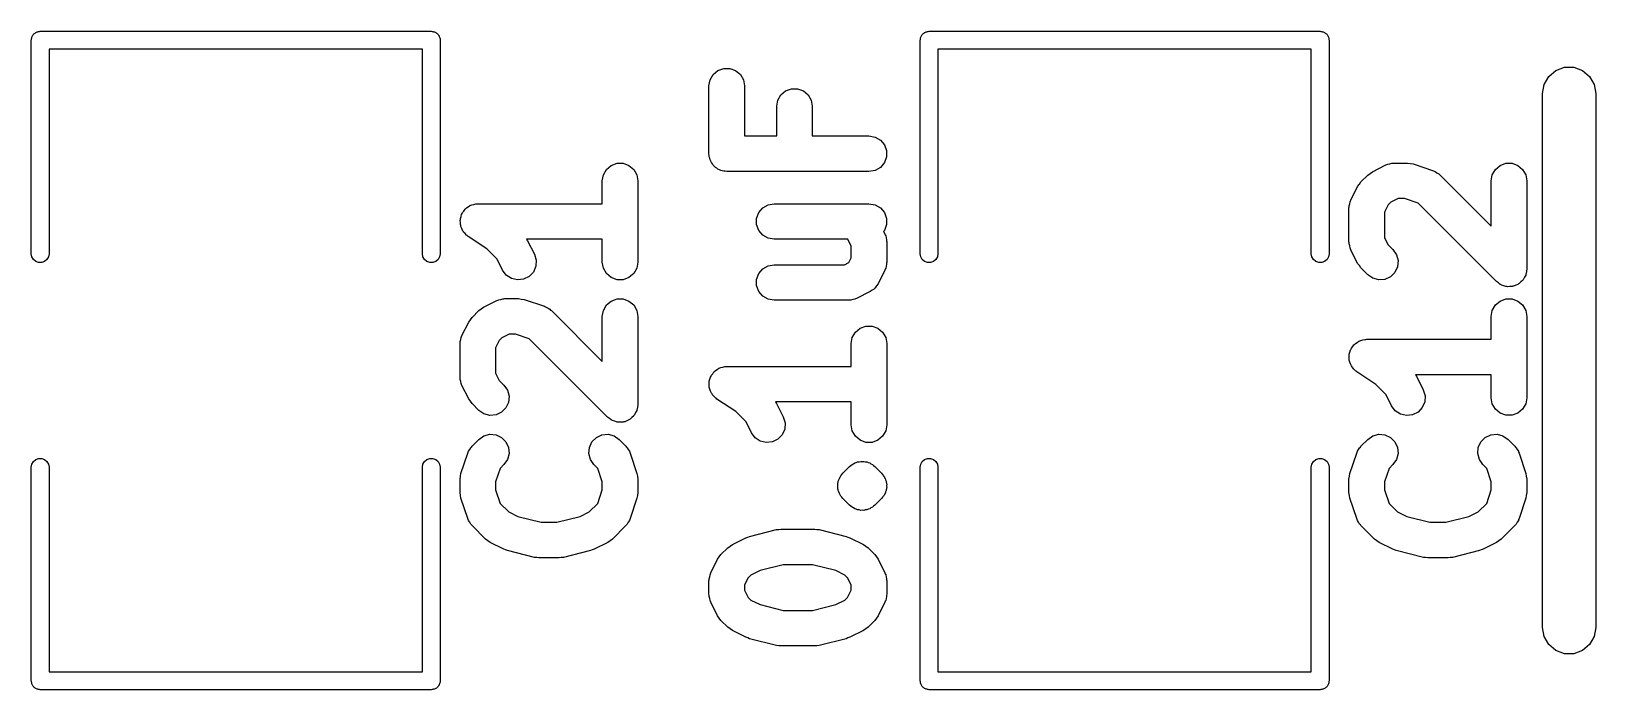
# Model space of a CAD drawing. Extents: x 51 to 137, y -158 to -25.
# Drawn here: x 88.96 to 100.14, y -100.53 to -95.83 of the extents above; entities that cross this region are included whole.
import ezdxf

# ---------------------------------------------------------------- set-up
doc = ezdxf.new("R2010")
doc.units = 0
doc.header["$MEASUREMENT"] = 0
doc.layers.add('BLACK', color=7, linetype='CONTINUOUS')

msp = doc.modelspace()

# ---------------------------------------------------------------- linework, layer by layer
at = {"layer": 'Black'}
for p, q in [((88.9645, -95.8842), (88.9664, -95.8789)), ((88.9645, -95.8897), (88.9645, -95.8842)), ((88.9664, -95.8789), (88.9673, -95.8735)), ((88.9673, -95.8735), (88.9701, -95.8687)), ((88.9701, -95.8687), (88.972, -95.8635)), ((88.972, -95.8635), (88.9756, -95.8592)), ((88.9756, -95.8592), (88.9784, -95.8544)), ((88.9784, -95.8544), (88.9826, -95.8508)), ((88.9826, -95.8508), (88.9862, -95.8466)), ((88.9862, -95.8466), (88.991, -95.8438)), ((88.991, -95.8438), (88.9952, -95.8402)), ((88.9952, -95.8402), (89.0005, -95.8383)), ((89.0005, -95.8383), (89.0053, -95.8355)), ((89.0053, -95.8355), (89.0108, -95.8346)), ((89.0108, -95.8346), (89.016, -95.8327)), ((89.016, -95.8327), (89.0215, -95.8327)), ((89.0215, -95.8327), (89.027, -95.8317)), ((89.027, -95.8317), (91.821, -95.8317)), ((91.821, -95.8317), (91.8265, -95.8327)), ((91.8265, -95.8327), (91.832, -95.8327)), ((91.832, -95.8327), (91.8372, -95.8346)), ((91.8372, -95.8346), (91.8427, -95.8355)), ((91.8427, -95.8355), (91.8475, -95.8383)), ((91.8475, -95.8383), (91.8528, -95.8402)), ((91.8528, -95.8402), (91.857, -95.8438)), ((91.857, -95.8438), (91.8618, -95.8466)), ((91.8618, -95.8466), (91.8654, -95.8508)), ((91.8654, -95.8508), (91.8696, -95.8544)), ((91.8696, -95.8544), (91.8724, -95.8592)), ((91.8724, -95.8592), (91.876, -95.8635)), ((91.876, -95.8635), (91.8779, -95.8687)), ((91.8779, -95.8687), (91.8807, -95.8735)), ((91.8807, -95.8735), (91.8816, -95.8789)), ((91.8816, -95.8789), (91.8835, -95.8842)), ((91.8835, -95.8842), (91.8835, -95.8897)), ((95.3145, -95.8842), (95.3164, -95.8789)), ((95.3145, -95.8897), (95.3145, -95.8842)), ((95.3164, -95.8789), (95.3173, -95.8735)), ((95.3173, -95.8735), (95.3201, -95.8687)), ((95.3201, -95.8687), (95.322, -95.8635)), ((95.322, -95.8635), (95.3256, -95.8592)), ((95.3256, -95.8592), (95.3284, -95.8544)), ((95.3284, -95.8544), (95.3326, -95.8508)), ((95.3326, -95.8508), (95.3362, -95.8466)), ((95.3362, -95.8466), (95.341, -95.8438)), ((95.341, -95.8438), (95.3452, -95.8402)), ((95.3452, -95.8402), (95.3505, -95.8383)), ((95.3505, -95.8383), (95.3553, -95.8355)), ((95.3553, -95.8355), (95.3607, -95.8346)), ((95.3607, -95.8346), (95.366, -95.8327)), ((95.366, -95.8327), (95.3715, -95.8327)), ((95.3715, -95.8327), (95.377, -95.8317)), ((95.377, -95.8317), (98.171, -95.8317)), ((98.171, -95.8317), (98.1765, -95.8327)), ((98.1765, -95.8327), (98.182, -95.8327)), ((98.182, -95.8327), (98.1872, -95.8346)), ((98.1872, -95.8346), (98.1927, -95.8355)), ((98.1927, -95.8355), (98.1975, -95.8383)), ((98.1975, -95.8383), (98.2027, -95.8402)), ((98.2027, -95.8402), (98.207, -95.8438)), ((98.207, -95.8438), (98.2118, -95.8466)), ((98.2118, -95.8466), (98.2154, -95.8508)), ((98.2154, -95.8508), (98.2196, -95.8544)), ((98.2196, -95.8544), (98.2224, -95.8592)), ((98.2224, -95.8592), (98.226, -95.8635)), ((98.226, -95.8635), (98.2279, -95.8687)), ((98.2279, -95.8687), (98.2307, -95.8735)), ((98.2307, -95.8735), (98.2316, -95.8789)), ((98.2316, -95.8789), (98.2335, -95.8842)), ((98.2335, -95.8842), (98.2335, -95.8897)), ((88.9635, -95.8952), (88.9645, -95.8897)), ((88.9635, -97.4192), (88.9635, -95.8952)), ((91.7575, -95.9587), (89.0905, -95.9587)), ((89.0905, -95.9587), (89.0905, -97.4192)), ((91.7575, -97.4192), (91.7575, -95.9587)), ((91.8835, -95.8897), (91.8845, -95.8952)), ((91.8845, -95.8952), (91.8845, -97.4192)), ((95.3135, -95.8952), (95.3145, -95.8897)), ((95.3135, -97.4192), (95.3135, -95.8952)), ((98.1075, -95.9587), (95.4405, -95.9587)), ((95.4405, -95.9587), (95.4405, -97.4192)), ((98.1075, -97.4192), (98.1075, -95.9587)), ((98.2335, -95.8897), (98.2345, -95.8952)), ((98.2345, -95.8952), (98.2345, -97.4192)), ((93.8681, -96.1118), (93.9096, -96.0967)), ((93.9096, -96.0967), (93.9537, -96.0967)), ((93.9537, -96.0967), (93.9951, -96.1118)), ((99.8537, -96.1112), (99.9159, -96.0886)), ((99.9159, -96.0886), (99.9821, -96.0886)), ((99.9821, -96.0886), (100.044, -96.1112)), ((93.8046, -96.2218), (93.8123, -96.1783)), ((93.8123, -96.1783), (93.8343, -96.1401)), ((93.8343, -96.1401), (93.8681, -96.1118)), ((93.9951, -96.1118), (94.0289, -96.1401)), ((94.0289, -96.1401), (94.051, -96.1783)), ((94.051, -96.1783), (94.0586, -96.2218)), ((99.7585, -96.2762), (99.77, -96.211)), ((99.77, -96.211), (99.8031, -96.1537)), ((99.8031, -96.1537), (99.8537, -96.1112)), ((100.044, -96.1112), (100.095, -96.1537)), ((100.095, -96.1537), (100.128, -96.211)), ((100.128, -96.211), (100.139, -96.2762)), ((93.8046, -96.7056), (93.8046, -96.2218)), ((94.0586, -96.2218), (94.0586, -96.5786)), ((94.2884, -96.3669), (94.2961, -96.3235)), ((94.2961, -96.3235), (94.3181, -96.2853)), ((94.3181, -96.2853), (94.3519, -96.2569)), ((94.3519, -96.2569), (94.3934, -96.2418)), ((94.3934, -96.2418), (94.4375, -96.2418)), ((94.4375, -96.2418), (94.4789, -96.2569)), ((94.4789, -96.2569), (94.5127, -96.2853)), ((94.5127, -96.2853), (94.5348, -96.3235)), ((94.5348, -96.3235), (94.5424, -96.3669)), ((99.7585, -100.086), (99.7585, -96.2762)), ((100.139, -96.2762), (100.139, -100.086)), ((94.2884, -96.5786), (94.2884, -96.3669)), ((94.5424, -96.3669), (94.5424, -96.5786)), ((94.0586, -96.5786), (94.2884, -96.5786)), ((94.5424, -96.5786), (94.9476, -96.5786)), ((94.9476, -96.5786), (94.9911, -96.5862)), ((94.9911, -96.5862), (95.0293, -96.6083)), ((95.0293, -96.6083), (95.0576, -96.6421)), ((95.0576, -96.6421), (95.0727, -96.6835)), ((93.1061, -96.7891), (93.1476, -96.774)), ((93.1476, -96.774), (93.1917, -96.774)), ((93.1917, -96.774), (93.2331, -96.7891)), ((93.8065, -96.7165), (93.8046, -96.7056)), ((93.8065, -96.7276), (93.8065, -96.7165)), ((93.8103, -96.7381), (93.8065, -96.7276)), ((93.8123, -96.749), (93.8103, -96.7381)), ((93.8178, -96.7586), (93.8123, -96.749)), ((93.8216, -96.7691), (93.8178, -96.7586)), ((93.8288, -96.7776), (93.8216, -96.7691)), ((93.8343, -96.7872), (93.8288, -96.7776)), ((95.0576, -96.7691), (95.0293, -96.8029)), ((95.0727, -96.7276), (95.0576, -96.7691)), ((95.0727, -96.6835), (95.0727, -96.7276)), ((98.6474, -96.7834), (98.6537, -96.7798)), ((98.6537, -96.7798), (98.6684, -96.7772)), ((98.6684, -96.7772), (98.6826, -96.7729)), ((98.6826, -96.7729), (98.6899, -96.7734)), ((98.6899, -96.7734), (98.6971, -96.7721)), ((98.6971, -96.7721), (98.7939, -96.7721)), ((98.7939, -96.7721), (98.8139, -96.7756)), ((98.8139, -96.7756), (98.8341, -96.7786)), ((98.8341, -96.7786), (98.9792, -96.827)), ((99.4561, -96.7891), (99.4976, -96.774)), ((99.4976, -96.774), (99.5417, -96.774)), ((99.5417, -96.774), (99.5831, -96.7891)), ((93.0426, -96.8991), (93.0503, -96.8557)), ((93.0503, -96.8557), (93.0723, -96.8175)), ((93.0723, -96.8175), (93.1061, -96.7891)), ((93.2331, -96.7891), (93.2669, -96.8175)), ((93.2669, -96.8175), (93.289, -96.8557)), ((93.289, -96.8557), (93.2966, -96.8991)), ((93.8428, -96.7944), (93.8343, -96.7872)), ((93.85, -96.8029), (93.8428, -96.7944)), ((93.8596, -96.8084), (93.85, -96.8029)), ((93.8681, -96.8156), (93.8596, -96.8084)), ((93.8786, -96.8194), (93.8681, -96.8156)), ((93.8882, -96.8249), (93.8786, -96.8194)), ((93.8991, -96.8268), (93.8882, -96.8249)), ((93.9096, -96.8307), (93.8991, -96.8268)), ((93.9207, -96.8307), (93.9096, -96.8307)), ((93.9316, -96.8326), (93.9207, -96.8307)), ((94.9476, -96.8326), (93.9316, -96.8326)), ((94.9911, -96.8249), (94.9476, -96.8326)), ((95.0293, -96.8029), (94.9911, -96.8249)), ((98.4622, -96.9061), (98.5106, -96.8577)), ((98.5106, -96.8577), (98.5273, -96.846)), ((98.5273, -96.846), (98.5436, -96.8339)), ((98.5436, -96.8339), (98.6403, -96.7855)), ((98.6403, -96.7855), (98.6474, -96.7834)), ((98.9792, -96.827), (98.9856, -96.8305)), ((98.9856, -96.8305), (98.9927, -96.8324)), ((98.9927, -96.8324), (99.0049, -96.8409)), ((99.0049, -96.8409), (99.018, -96.848)), ((99.018, -96.848), (99.0229, -96.8535)), ((99.0229, -96.8535), (99.0289, -96.8577)), ((99.0289, -96.8577), (99.3926, -97.2215)), ((99.3926, -96.8991), (99.4003, -96.8557)), ((99.4003, -96.8557), (99.4223, -96.8175)), ((99.4223, -96.8175), (99.4561, -96.7891)), ((99.5831, -96.7891), (99.6169, -96.8175)), ((99.6169, -96.8175), (99.639, -96.8557)), ((99.639, -96.8557), (99.6466, -96.8991)), ((93.0426, -97.0624), (93.0426, -96.8991)), ((93.2966, -96.8991), (93.2966, -97.4797)), ((98.39, -97.0358), (98.4384, -96.9391)), ((98.4384, -96.9391), (98.4505, -96.9227)), ((98.4505, -96.9227), (98.4622, -96.9061)), ((99.3926, -97.2215), (99.3926, -96.8991)), ((99.6466, -96.8991), (99.6466, -97.5281)), ((92.0436, -97.1259), (92.0534, -97.1143)), ((92.0534, -97.1143), (92.0618, -97.1017)), ((92.0618, -97.1017), (92.0675, -97.0975)), ((92.0675, -97.0975), (92.072, -97.0921)), ((92.072, -97.0921), (92.0851, -97.0845)), ((92.0851, -97.0845), (92.0973, -97.0755)), ((92.0973, -97.0755), (92.1041, -97.0736)), ((92.1041, -97.0736), (92.1102, -97.07)), ((92.1102, -97.07), (92.1251, -97.0674)), ((92.1251, -97.0674), (92.1397, -97.0632)), ((92.1397, -97.0632), (92.1467, -97.0636)), ((92.1467, -97.0636), (92.1536, -97.0624)), ((92.1536, -97.0624), (93.0426, -97.0624)), ((94.1603, -97.1259), (94.1887, -97.0921)), ((94.1887, -97.0921), (94.2268, -97.07)), ((94.2268, -97.07), (94.2703, -97.0624)), ((94.2703, -97.0624), (94.9476, -97.0624)), ((94.9476, -97.0624), (94.9911, -97.07)), ((94.9911, -97.07), (95.0293, -97.0921)), ((95.0293, -97.0921), (95.0576, -97.1259)), ((98.3766, -97.0926), (98.3779, -97.0854)), ((98.3766, -97.3345), (98.3766, -97.0926)), ((98.3775, -97.0781), (98.3817, -97.0638)), ((98.3779, -97.0854), (98.3775, -97.0781)), ((98.3817, -97.0638), (98.3843, -97.0492)), ((98.3843, -97.0492), (98.3879, -97.0428)), ((98.3879, -97.0428), (98.39, -97.0358)), ((98.6564, -97.0711), (98.6306, -97.1226)), ((98.6756, -97.0519), (98.6564, -97.0711)), ((98.7271, -97.0261), (98.6756, -97.0519)), ((98.7733, -97.0261), (98.7271, -97.0261)), ((98.8704, -97.0585), (98.7733, -97.0261)), ((99.4298, -97.6179), (98.8704, -97.0585)), ((92.0269, -97.1812), (92.0285, -97.1744)), ((92.0285, -97.1963), (92.0269, -97.1812)), ((92.0285, -97.1673), (92.0337, -97.1531)), ((92.0285, -97.1744), (92.0285, -97.1673)), ((92.0285, -97.2114), (92.0285, -97.1963)), ((92.031, -97.2181), (92.0285, -97.2114)), ((92.0317, -97.2251), (92.031, -97.2181)), ((92.0384, -97.2386), (92.0317, -97.2251)), ((92.0337, -97.1531), (92.0373, -97.1384)), ((92.0373, -97.1384), (92.0412, -97.1325)), ((92.0412, -97.1325), (92.0436, -97.1259)), ((94.1452, -97.1673), (94.1603, -97.1259)), ((94.1452, -97.2114), (94.1452, -97.1673)), ((94.1603, -97.2529), (94.1452, -97.2114)), ((95.0576, -97.1259), (95.0727, -97.1673)), ((95.0727, -97.2114), (95.0576, -97.2529)), ((95.0727, -97.1673), (95.0727, -97.2114)), ((98.6306, -97.1226), (98.6306, -97.3046)), ((92.0436, -97.2529), (92.0384, -97.2386)), ((92.0482, -97.2583), (92.0436, -97.2529)), ((92.0513, -97.2646), (92.0482, -97.2583)), ((92.0622, -97.2751), (92.0513, -97.2646)), ((92.072, -97.2867), (92.0622, -97.2751)), ((92.0781, -97.2902), (92.072, -97.2867)), ((92.0832, -97.2951), (92.0781, -97.2902)), ((92.2178, -97.3848), (92.0832, -97.2951)), ((93.0426, -97.3164), (92.5019, -97.3164)), ((92.5019, -97.3164), (92.5091, -97.3261)), ((92.5091, -97.3261), (92.5575, -97.4229)), ((93.0426, -97.4797), (93.0426, -97.3164)), ((94.1887, -97.2867), (94.1603, -97.2529)), ((94.2268, -97.3087), (94.1887, -97.2867)), ((94.2703, -97.3164), (94.2268, -97.3087)), ((94.7966, -97.3164), (94.2703, -97.3164)), ((94.8206, -97.3645), (94.7966, -97.3164)), ((95.0576, -97.2529), (95.0521, -97.2595)), ((95.0521, -97.2595), (95.0612, -97.2777)), ((95.0612, -97.2777), (95.0633, -97.2848)), ((95.0633, -97.2848), (95.067, -97.2911)), ((95.067, -97.2911), (95.0695, -97.3058)), ((95.0695, -97.3058), (95.0738, -97.32)), ((95.0738, -97.32), (95.0733, -97.3273)), ((95.0733, -97.3273), (95.0746, -97.3345)), ((95.0746, -97.3345), (95.0746, -97.4797)), ((98.3779, -97.3417), (98.3766, -97.3345)), ((98.6306, -97.3046), (98.6564, -97.3561)), ((88.9673, -97.4409), (88.9635, -97.4192)), ((88.9784, -97.46), (88.9673, -97.4409)), ((89.0867, -97.4409), (89.0756, -97.46)), ((89.0905, -97.4192), (89.0867, -97.4409)), ((91.7613, -97.4409), (91.7575, -97.4192)), ((91.7724, -97.46), (91.7613, -97.4409)), ((91.8807, -97.4409), (91.8696, -97.46)), ((91.8845, -97.4192), (91.8807, -97.4409)), ((92.2911, -97.4581), (92.2178, -97.3848)), ((92.5575, -97.4229), (92.5701, -97.4652)), ((94.8046, -97.4818), (94.8206, -97.4497)), ((94.8206, -97.4497), (94.8206, -97.3645)), ((95.3173, -97.4409), (95.3135, -97.4192)), ((95.3284, -97.46), (95.3173, -97.4409)), ((95.4367, -97.4409), (95.4256, -97.46)), ((95.4405, -97.4192), (95.4367, -97.4409)), ((98.1113, -97.4409), (98.1075, -97.4192)), ((98.1224, -97.46), (98.1113, -97.4409)), ((98.2307, -97.4409), (98.2196, -97.46)), ((98.2345, -97.4192), (98.2307, -97.4409)), ((98.3775, -97.3491), (98.3779, -97.3417)), ((98.3817, -97.3633), (98.3775, -97.3491)), ((98.3843, -97.378), (98.3817, -97.3633)), ((98.3879, -97.3843), (98.3843, -97.378)), ((98.39, -97.3913), (98.3879, -97.3843)), ((98.4384, -97.4881), (98.39, -97.3913)), ((98.6564, -97.3561), (98.6902, -97.3899)), ((98.6902, -97.3899), (98.7155, -97.426)), ((98.7155, -97.426), (98.7269, -97.4686)), ((88.9952, -97.4742), (88.9784, -97.46)), ((89.016, -97.4817), (88.9952, -97.4742)), ((89.038, -97.4817), (89.016, -97.4817)), ((89.0587, -97.4742), (89.038, -97.4817)), ((89.0756, -97.46), (89.0587, -97.4742)), ((91.7892, -97.4742), (91.7724, -97.46)), ((91.81, -97.4817), (91.7892, -97.4742)), ((91.832, -97.4817), (91.81, -97.4817)), ((91.8528, -97.4742), (91.832, -97.4817)), ((91.8696, -97.46), (91.8528, -97.4742)), ((92.3303, -97.5365), (92.2911, -97.4581)), ((92.3566, -97.5719), (92.3303, -97.5365)), ((92.5499, -97.5497), (92.5196, -97.5817)), ((92.5674, -97.5092), (92.5499, -97.5497)), ((92.5701, -97.4652), (92.5674, -97.5092)), ((93.0503, -97.5231), (93.0426, -97.4797)), ((93.0723, -97.5613), (93.0503, -97.5231)), ((93.1061, -97.5897), (93.0723, -97.5613)), ((93.2669, -97.5613), (93.2331, -97.5897)), ((93.289, -97.5231), (93.2669, -97.5613)), ((93.2966, -97.4797), (93.289, -97.5231)), ((94.1452, -97.6028), (94.1603, -97.5613)), ((94.1603, -97.5613), (94.1887, -97.5275)), ((94.1887, -97.5275), (94.2268, -97.5055)), ((94.2268, -97.5055), (94.2703, -97.4978)), ((94.2703, -97.4978), (94.7725, -97.4978)), ((94.7725, -97.4978), (94.8046, -97.4818)), ((95.0612, -97.5365), (95.0128, -97.6332)), ((95.0633, -97.5295), (95.0612, -97.5365)), ((95.067, -97.5231), (95.0633, -97.5295)), ((95.0695, -97.5085), (95.067, -97.5231)), ((95.0738, -97.4942), (95.0695, -97.5085)), ((95.0746, -97.4797), (95.0733, -97.4869)), ((95.0733, -97.4869), (95.0738, -97.4942)), ((95.3452, -97.4742), (95.3284, -97.46)), ((95.366, -97.4817), (95.3452, -97.4742)), ((95.388, -97.4817), (95.366, -97.4817)), ((95.4087, -97.4742), (95.388, -97.4817)), ((95.4256, -97.46), (95.4087, -97.4742)), ((98.1392, -97.4742), (98.1224, -97.46)), ((98.16, -97.4817), (98.1392, -97.4742)), ((98.182, -97.4817), (98.16, -97.4817)), ((98.2027, -97.4742), (98.182, -97.4817)), ((98.2196, -97.46), (98.2027, -97.4742)), ((98.4505, -97.5044), (98.4384, -97.4881)), ((98.4622, -97.5211), (98.4505, -97.5044)), ((98.5106, -97.5695), (98.4622, -97.5211)), ((98.7044, -97.5525), (98.6732, -97.5837)), ((98.7231, -97.5125), (98.7044, -97.5525)), ((98.7269, -97.4686), (98.7231, -97.5125)), ((99.6423, -97.5609), (99.6399, -97.566)), ((99.6437, -97.5444), (99.6423, -97.5609)), ((99.6466, -97.5281), (99.6437, -97.5444)), ((92.3934, -97.5962), (92.3566, -97.5719)), ((92.4363, -97.6064), (92.3934, -97.5962)), ((92.4801, -97.6014), (92.4363, -97.6064)), ((92.5196, -97.5817), (92.4801, -97.6014)), ((93.1476, -97.6047), (93.1061, -97.5897)), ((93.1917, -97.6047), (93.1476, -97.6047)), ((93.2331, -97.5897), (93.1917, -97.6047)), ((94.1452, -97.6469), (94.1452, -97.6028)), ((94.1603, -97.6883), (94.1452, -97.6469)), ((94.9866, -97.6687), (94.971, -97.6789)), ((94.9886, -97.6658), (94.9866, -97.6687)), ((94.9915, -97.6638), (94.9886, -97.6658)), ((95.0017, -97.6482), (94.9915, -97.6638)), ((95.0128, -97.6332), (95.0017, -97.6482)), ((98.5467, -97.5948), (98.5106, -97.5695)), ((98.5893, -97.6062), (98.5467, -97.5948)), ((98.6333, -97.6023), (98.5893, -97.6062)), ((98.6732, -97.5837), (98.6333, -97.6023)), ((99.4434, -97.6274), (99.4298, -97.6179)), ((99.4561, -97.638), (99.4434, -97.6274)), ((99.4614, -97.64), (99.4561, -97.638)), ((99.4659, -97.6432), (99.4614, -97.64)), ((99.482, -97.6475), (99.4659, -97.6432)), ((99.4976, -97.6531), (99.482, -97.6475)), ((99.5032, -97.6531), (99.4976, -97.6531)), ((99.5085, -97.6546), (99.5032, -97.6531)), ((99.5251, -97.6531), (99.5085, -97.6546)), ((99.5417, -97.6531), (99.5251, -97.6531)), ((99.5469, -97.6512), (99.5417, -97.6531)), ((99.5525, -97.6507), (99.5469, -97.6512)), ((99.5675, -97.6437), (99.5525, -97.6507)), ((99.5831, -97.638), (99.5675, -97.6437)), ((99.5874, -97.6344), (99.5831, -97.638)), ((99.5925, -97.6321), (99.5874, -97.6344)), ((99.6042, -97.6204), (99.5925, -97.6321)), ((99.6169, -97.6097), (99.6042, -97.6204)), ((99.6197, -97.6048), (99.6169, -97.6097)), ((99.6237, -97.6009), (99.6197, -97.6048)), ((99.6307, -97.5859), (99.6237, -97.6009)), ((99.639, -97.5715), (99.6307, -97.5859)), ((99.6399, -97.566), (99.639, -97.5715)), ((92.1936, -97.8015), (92.2903, -97.7531)), ((92.2903, -97.7531), (92.2974, -97.751)), ((92.2974, -97.751), (92.3037, -97.7474)), ((92.3037, -97.7474), (92.3184, -97.7448)), ((92.3184, -97.7448), (92.3326, -97.7406)), ((92.3326, -97.7406), (92.3399, -97.741)), ((92.3399, -97.741), (92.3471, -97.7397)), ((92.3471, -97.7397), (92.4439, -97.7397)), ((92.4439, -97.7397), (92.4639, -97.7433)), ((92.4639, -97.7433), (92.4841, -97.7462)), ((92.4841, -97.7462), (92.6292, -97.7946)), ((93.0503, -97.8233), (93.0723, -97.7851)), ((93.0723, -97.7851), (93.1061, -97.7567)), ((93.1061, -97.7567), (93.1476, -97.7417)), ((93.1476, -97.7417), (93.1917, -97.7417)), ((93.1917, -97.7417), (93.2331, -97.7567)), ((93.2331, -97.7567), (93.2669, -97.7851)), ((93.2669, -97.7851), (93.289, -97.8233)), ((94.1887, -97.7221), (94.1603, -97.6883)), ((94.2268, -97.7442), (94.1887, -97.7221)), ((94.2703, -97.7518), (94.2268, -97.7442)), ((94.8025, -97.7518), (94.2703, -97.7518)), ((94.8097, -97.7505), (94.8025, -97.7518)), ((94.817, -97.751), (94.8097, -97.7505)), ((94.8313, -97.7467), (94.817, -97.751)), ((94.8459, -97.7442), (94.8313, -97.7467)), ((94.8523, -97.7405), (94.8459, -97.7442)), ((94.8593, -97.7384), (94.8523, -97.7405)), ((94.956, -97.69), (94.8593, -97.7384)), ((94.971, -97.6789), (94.956, -97.69)), ((99.4003, -97.8233), (99.4223, -97.7851)), ((99.4223, -97.7851), (99.4561, -97.7567)), ((99.4561, -97.7567), (99.4976, -97.7417)), ((99.4976, -97.7417), (99.5417, -97.7417)), ((99.5417, -97.7417), (99.5831, -97.7567)), ((99.5831, -97.7567), (99.6169, -97.7851)), ((99.6169, -97.7851), (99.639, -97.8233)), ((92.0884, -97.9067), (92.1005, -97.8904)), ((92.1005, -97.8904), (92.1122, -97.8737)), ((92.1122, -97.8737), (92.1606, -97.8253)), ((92.1606, -97.8253), (92.1773, -97.8136)), ((92.1773, -97.8136), (92.1936, -97.8015)), ((92.6292, -97.7946), (92.6356, -97.7981)), ((92.6356, -97.7981), (92.6427, -97.8)), ((92.6427, -97.8), (92.6549, -97.8085)), ((92.6549, -97.8085), (92.668, -97.8156)), ((92.668, -97.8156), (92.6729, -97.8211)), ((92.6729, -97.8211), (92.6789, -97.8253)), ((92.6789, -97.8253), (93.0426, -98.1891)), ((93.0426, -97.8667), (93.0503, -97.8233)), ((93.0426, -98.1891), (93.0426, -97.8667)), ((93.289, -97.8233), (93.2966, -97.8667)), ((93.2966, -97.8667), (93.2966, -98.4957)), ((99.3926, -97.8667), (99.4003, -97.8233)), ((99.3926, -98.03), (99.3926, -97.8667)), ((99.639, -97.8233), (99.6466, -97.8667)), ((99.6466, -97.8667), (99.6466, -98.4473)), ((92.0379, -98.0105), (92.04, -98.0035)), ((92.04, -98.0035), (92.0884, -97.9067)), ((92.3771, -97.9937), (92.3256, -98.0195)), ((92.4233, -97.9937), (92.3771, -97.9937)), ((92.5204, -98.0261), (92.4233, -97.9937)), ((94.8283, -98.0168), (94.8503, -97.9786)), ((94.8503, -97.9786), (94.8841, -97.9503)), ((94.8841, -97.9503), (94.9256, -97.9352)), ((94.9256, -97.9352), (94.9697, -97.9352)), ((94.9697, -97.9352), (95.0111, -97.9503)), ((95.0111, -97.9503), (95.0449, -97.9786)), ((95.0449, -97.9786), (95.067, -98.0168)), ((92.0266, -98.0602), (92.0279, -98.053)), ((92.0266, -98.3022), (92.0266, -98.0602)), ((92.0275, -98.0457), (92.0317, -98.0315)), ((92.0279, -98.053), (92.0275, -98.0457)), ((92.0317, -98.0315), (92.0343, -98.0168)), ((92.0343, -98.0168), (92.0379, -98.0105)), ((92.3064, -98.0387), (92.2806, -98.0902)), ((92.2806, -98.0902), (92.2806, -98.2722)), ((92.3256, -98.0195), (92.3064, -98.0387)), ((93.0798, -98.5855), (92.5204, -98.0261)), ((94.8206, -98.0602), (94.8283, -98.0168)), ((94.8206, -98.2235), (94.8206, -98.0602)), ((95.067, -98.0168), (95.0746, -98.0602)), ((95.0746, -98.0602), (95.0746, -98.6408)), ((98.3785, -98.135), (98.3837, -98.1207)), ((98.3837, -98.1207), (98.3873, -98.106)), ((98.3873, -98.106), (98.3912, -98.1001)), ((98.3912, -98.1001), (98.3936, -98.0935)), ((98.3936, -98.0935), (98.4034, -98.0819)), ((98.4034, -98.0819), (98.4118, -98.0693)), ((98.4118, -98.0693), (98.4175, -98.0651)), ((98.4175, -98.0651), (98.422, -98.0597)), ((98.422, -98.0597), (98.4351, -98.0521)), ((98.4351, -98.0521), (98.4473, -98.0432)), ((98.4473, -98.0432), (98.4541, -98.0412)), ((98.4541, -98.0412), (98.4602, -98.0377)), ((98.4602, -98.0377), (98.4751, -98.035)), ((98.4751, -98.035), (98.4897, -98.0308)), ((98.4897, -98.0308), (98.4967, -98.0312)), ((98.4967, -98.0312), (98.5036, -98.03)), ((98.5036, -98.03), (99.3926, -98.03)), ((93.8821, -98.2347), (93.8882, -98.2312)), ((93.8882, -98.2312), (93.9031, -98.2286)), ((93.9031, -98.2286), (93.9177, -98.2243)), ((93.9177, -98.2243), (93.9247, -98.2248)), ((93.9247, -98.2248), (93.9316, -98.2235)), ((93.9316, -98.2235), (94.8206, -98.2235)), ((98.3769, -98.1488), (98.3785, -98.142)), ((98.3785, -98.1639), (98.3769, -98.1488)), ((98.3785, -98.142), (98.3785, -98.135)), ((98.3785, -98.1791), (98.3785, -98.1639)), ((98.381, -98.1857), (98.3785, -98.1791)), ((98.3817, -98.1927), (98.381, -98.1857)), ((98.3884, -98.2063), (98.3817, -98.1927)), ((98.3936, -98.2205), (98.3884, -98.2063)), ((98.3982, -98.2259), (98.3936, -98.2205)), ((98.4013, -98.2322), (98.3982, -98.2259)), ((98.4122, -98.2427), (98.4013, -98.2322)), ((92.0279, -98.3094), (92.0266, -98.3022)), ((92.0275, -98.3167), (92.0279, -98.3094)), ((92.0317, -98.3309), (92.0275, -98.3167)), ((92.0343, -98.3456), (92.0317, -98.3309)), ((92.2806, -98.2722), (92.3064, -98.3237)), ((92.3064, -98.3237), (92.3402, -98.3575)), ((93.8049, -98.3424), (93.8065, -98.3355)), ((93.8065, -98.3574), (93.8049, -98.3424)), ((93.8065, -98.3285), (93.8117, -98.3142)), ((93.8065, -98.3355), (93.8065, -98.3285)), ((93.8117, -98.3142), (93.8153, -98.2995)), ((93.8153, -98.2995), (93.8192, -98.2936)), ((93.8192, -98.2936), (93.8216, -98.287)), ((93.8216, -98.287), (93.8314, -98.2754)), ((93.8314, -98.2754), (93.8398, -98.2628)), ((93.8398, -98.2628), (93.8455, -98.2586)), ((93.8455, -98.2586), (93.85, -98.2532)), ((93.85, -98.2532), (93.8631, -98.2457)), ((93.8631, -98.2457), (93.8753, -98.2367)), ((93.8753, -98.2367), (93.8821, -98.2347)), ((98.422, -98.2543), (98.4122, -98.2427)), ((98.4281, -98.2578), (98.422, -98.2543)), ((98.4332, -98.2627), (98.4281, -98.2578)), ((98.5678, -98.3525), (98.4332, -98.2627)), ((99.3926, -98.284), (98.8519, -98.284)), ((98.8519, -98.284), (98.8591, -98.2937)), ((98.8591, -98.2937), (98.9075, -98.3905)), ((99.3926, -98.4473), (99.3926, -98.284)), ((92.0379, -98.3519), (92.0343, -98.3456)), ((92.04, -98.3589), (92.0379, -98.3519)), ((92.0884, -98.4557), (92.04, -98.3589)), ((92.1005, -98.472), (92.0884, -98.4557)), ((92.3402, -98.3575), (92.3655, -98.3936)), ((92.3655, -98.3936), (92.3769, -98.4362)), ((92.3769, -98.4362), (92.3731, -98.4802)), ((93.8065, -98.3726), (93.8065, -98.3574)), ((93.809, -98.3792), (93.8065, -98.3726)), ((93.8097, -98.3862), (93.809, -98.3792)), ((93.8164, -98.3998), (93.8097, -98.3862)), ((93.8216, -98.414), (93.8164, -98.3998)), ((93.8262, -98.4194), (93.8216, -98.414)), ((93.8293, -98.4257), (93.8262, -98.4194)), ((93.8402, -98.4362), (93.8293, -98.4257)), ((93.85, -98.4478), (93.8402, -98.4362)), ((93.8561, -98.4513), (93.85, -98.4478)), ((93.8612, -98.4562), (93.8561, -98.4513)), ((98.6411, -98.4258), (98.5678, -98.3525)), ((98.6803, -98.5041), (98.6411, -98.4258)), ((98.9075, -98.3905), (98.9201, -98.4328)), ((98.9201, -98.4328), (98.9174, -98.4768)), ((99.4003, -98.4907), (99.3926, -98.4473)), ((99.6466, -98.4473), (99.639, -98.4907)), ((92.1122, -98.4887), (92.1005, -98.472)), ((92.1606, -98.5371), (92.1122, -98.4887)), ((92.1967, -98.5624), (92.1606, -98.5371)), ((92.2393, -98.5738), (92.1967, -98.5624)), ((92.3232, -98.5513), (92.2833, -98.57)), ((92.3544, -98.5201), (92.3232, -98.5513)), ((92.3731, -98.4802), (92.3544, -98.5201)), ((93.2807, -98.5535), (93.2737, -98.5685)), ((93.289, -98.5391), (93.2807, -98.5535)), ((93.2899, -98.5336), (93.289, -98.5391)), ((93.2923, -98.5285), (93.2899, -98.5336)), ((93.2937, -98.512), (93.2923, -98.5285)), ((93.2966, -98.4957), (93.2937, -98.512)), ((93.9958, -98.546), (93.8612, -98.4562)), ((94.0691, -98.6193), (93.9958, -98.546)), ((94.8206, -98.4775), (94.2799, -98.4775)), ((94.2799, -98.4775), (94.2871, -98.4873)), ((94.2871, -98.4873), (94.3355, -98.584)), ((94.8206, -98.6408), (94.8206, -98.4775)), ((98.7066, -98.5395), (98.6803, -98.5041)), ((98.7434, -98.5638), (98.7066, -98.5395)), ((98.7863, -98.5741), (98.7434, -98.5638)), ((98.8696, -98.5493), (98.8301, -98.569)), ((98.8999, -98.5173), (98.8696, -98.5493)), ((98.9174, -98.4768), (98.8999, -98.5173)), ((99.4223, -98.5289), (99.4003, -98.4907)), ((99.4561, -98.5573), (99.4223, -98.5289)), ((99.4976, -98.5724), (99.4561, -98.5573)), ((99.5831, -98.5573), (99.5417, -98.5724)), ((99.6169, -98.5289), (99.5831, -98.5573)), ((99.639, -98.4907), (99.6169, -98.5289)), ((92.2833, -98.57), (92.2393, -98.5738)), ((93.0934, -98.595), (93.0798, -98.5855)), ((93.1061, -98.6057), (93.0934, -98.595)), ((93.1114, -98.6076), (93.1061, -98.6057)), ((93.1159, -98.6108), (93.1114, -98.6076)), ((93.132, -98.6151), (93.1159, -98.6108)), ((93.1476, -98.6207), (93.132, -98.6151)), ((93.1532, -98.6207), (93.1476, -98.6207)), ((93.1585, -98.6222), (93.1532, -98.6207)), ((93.1751, -98.6207), (93.1585, -98.6222)), ((93.1917, -98.6207), (93.1751, -98.6207)), ((93.1969, -98.6188), (93.1917, -98.6207)), ((93.2025, -98.6183), (93.1969, -98.6188)), ((93.2175, -98.6113), (93.2025, -98.6183)), ((93.2331, -98.6057), (93.2175, -98.6113)), ((93.2374, -98.6021), (93.2331, -98.6057)), ((93.2425, -98.5997), (93.2374, -98.6021)), ((93.2542, -98.588), (93.2425, -98.5997)), ((93.2669, -98.5773), (93.2542, -98.588)), ((93.2697, -98.5725), (93.2669, -98.5773)), ((93.2737, -98.5685), (93.2697, -98.5725)), ((94.1083, -98.6976), (94.0691, -98.6193)), ((94.3454, -98.6703), (94.3279, -98.7108)), ((94.3355, -98.584), (94.3481, -98.6263)), ((94.3481, -98.6263), (94.3454, -98.6703)), ((94.8283, -98.6843), (94.8206, -98.6408)), ((95.0746, -98.6408), (95.067, -98.6843)), ((98.8301, -98.569), (98.7863, -98.5741)), ((99.5417, -98.5724), (99.4976, -98.5724)), ((92.1122, -98.7929), (92.1606, -98.7445)), ((92.1606, -98.7445), (92.1967, -98.7192)), ((92.1967, -98.7192), (92.2393, -98.7078)), ((92.2393, -98.7078), (92.2833, -98.7117)), ((92.2833, -98.7117), (92.3232, -98.7303)), ((92.3232, -98.7303), (92.3544, -98.7615)), ((92.3544, -98.7615), (92.3731, -98.8015)), ((92.9502, -98.8015), (92.9688, -98.7615)), ((92.9688, -98.7615), (93, -98.7303)), ((93, -98.7303), (93.04, -98.7117)), ((93.04, -98.7117), (93.0839, -98.7078)), ((93.0839, -98.7078), (93.1265, -98.7192)), ((93.1265, -98.7192), (93.1627, -98.7445)), ((93.1627, -98.7445), (93.211, -98.7929)), ((94.1346, -98.733), (94.1083, -98.6976)), ((94.1714, -98.7573), (94.1346, -98.733)), ((94.2143, -98.7676), (94.1714, -98.7573)), ((94.2581, -98.7625), (94.2143, -98.7676)), ((94.2976, -98.7428), (94.2581, -98.7625)), ((94.3279, -98.7108), (94.2976, -98.7428)), ((94.8503, -98.7225), (94.8283, -98.6843)), ((94.8841, -98.7508), (94.8503, -98.7225)), ((94.9256, -98.7659), (94.8841, -98.7508)), ((94.9697, -98.7659), (94.9256, -98.7659)), ((95.0111, -98.7508), (94.9697, -98.7659)), ((95.0449, -98.7225), (95.0111, -98.7508)), ((95.067, -98.6843), (95.0449, -98.7225)), ((98.4622, -98.7929), (98.5106, -98.7445)), ((98.5106, -98.7445), (98.5467, -98.7192)), ((98.5467, -98.7192), (98.5893, -98.7078)), ((98.5893, -98.7078), (98.6333, -98.7117)), ((98.6333, -98.7117), (98.6732, -98.7303)), ((98.6732, -98.7303), (98.7044, -98.7615)), ((98.7044, -98.7615), (98.7231, -98.8015)), ((99.3002, -98.8015), (99.3188, -98.7615)), ((99.3188, -98.7615), (99.35, -98.7303)), ((99.35, -98.7303), (99.39, -98.7117)), ((99.39, -98.7117), (99.4339, -98.7078)), ((99.4339, -98.7078), (99.4765, -98.7192)), ((99.4765, -98.7192), (99.5127, -98.7445)), ((99.5127, -98.7445), (99.561, -98.7929)), ((88.9673, -98.9215), (88.9784, -98.9024)), ((88.9784, -98.9024), (88.9952, -98.8882)), ((88.9952, -98.8882), (89.016, -98.8807)), ((89.016, -98.8807), (89.038, -98.8807)), ((89.038, -98.8807), (89.0587, -98.8882)), ((89.0587, -98.8882), (89.0756, -98.9024)), ((89.0756, -98.9024), (89.0867, -98.9215)), ((91.7613, -98.9215), (91.7724, -98.9024)), ((91.7724, -98.9024), (91.7892, -98.8882)), ((91.7892, -98.8882), (91.81, -98.8807)), ((91.81, -98.8807), (91.832, -98.8807)), ((91.832, -98.8807), (91.8528, -98.8882)), ((91.8528, -98.8882), (91.8696, -98.9024)), ((91.8696, -98.9024), (91.8807, -98.9215)), ((92.0331, -98.9877), (92.0815, -98.8426)), ((92.0815, -98.8426), (92.085, -98.8361)), ((92.085, -98.8361), (92.0869, -98.8291)), ((92.0869, -98.8291), (92.0954, -98.8169)), ((92.0954, -98.8169), (92.1025, -98.8038)), ((92.1025, -98.8038), (92.108, -98.7989)), ((92.108, -98.7989), (92.1122, -98.7929)), ((92.3655, -98.888), (92.3402, -98.9241)), ((92.3769, -98.8454), (92.3655, -98.888)), ((92.3731, -98.8015), (92.3769, -98.8454)), ((92.9463, -98.8454), (92.9502, -98.8015)), ((92.9578, -98.888), (92.9463, -98.8454)), ((92.9831, -98.9241), (92.9578, -98.888)), ((93.211, -98.7929), (93.2152, -98.7989)), ((93.2152, -98.7989), (93.2207, -98.8038)), ((93.2207, -98.8038), (93.2278, -98.8169)), ((93.2278, -98.8169), (93.2363, -98.8291)), ((93.2363, -98.8291), (93.2382, -98.8361)), ((93.2382, -98.8361), (93.2417, -98.8426)), ((93.2417, -98.8426), (93.2901, -98.9877)), ((94.8774, -98.9042), (94.8882, -98.9013)), ((94.8882, -98.9013), (94.8992, -98.9023)), ((94.8992, -98.9023), (94.9103, -98.9013)), ((94.9103, -98.9013), (94.921, -98.9042)), ((95.3173, -98.9215), (95.3284, -98.9024)), ((95.3284, -98.9024), (95.3452, -98.8882)), ((95.3452, -98.8882), (95.366, -98.8807)), ((95.366, -98.8807), (95.388, -98.8807)), ((95.388, -98.8807), (95.4087, -98.8882)), ((95.4087, -98.8882), (95.4256, -98.9024)), ((95.4256, -98.9024), (95.4367, -98.9215)), ((98.1113, -98.9215), (98.1224, -98.9024)), ((98.1224, -98.9024), (98.1392, -98.8882)), ((98.1392, -98.8882), (98.16, -98.8807)), ((98.16, -98.8807), (98.182, -98.8807)), ((98.182, -98.8807), (98.2027, -98.8882)), ((98.2027, -98.8882), (98.2196, -98.9024)), ((98.2196, -98.9024), (98.2307, -98.9215)), ((98.3831, -98.9877), (98.4315, -98.8426)), ((98.4315, -98.8426), (98.435, -98.8361)), ((98.435, -98.8361), (98.4369, -98.8291)), ((98.4369, -98.8291), (98.4454, -98.8169)), ((98.4454, -98.8169), (98.4525, -98.8038)), ((98.4525, -98.8038), (98.458, -98.7989)), ((98.458, -98.7989), (98.4622, -98.7929)), ((98.7155, -98.888), (98.6902, -98.9241)), ((98.7269, -98.8454), (98.7155, -98.888)), ((98.7231, -98.8015), (98.7269, -98.8454)), ((99.2963, -98.8454), (99.3002, -98.8015)), ((99.3078, -98.888), (99.2963, -98.8454)), ((99.3331, -98.9241), (99.3078, -98.888)), ((99.561, -98.7929), (99.5652, -98.7989)), ((99.5652, -98.7989), (99.5707, -98.8038)), ((99.5707, -98.8038), (99.5778, -98.8169)), ((99.5778, -98.8169), (99.5863, -98.8291)), ((99.5863, -98.8291), (99.5882, -98.8361)), ((99.5882, -98.8361), (99.5917, -98.8426)), ((99.5917, -98.8426), (99.6401, -98.9877)), ((88.9635, -98.9432), (88.9673, -98.9215)), ((88.9635, -100.467), (88.9635, -98.9432)), ((89.0867, -98.9215), (89.0905, -98.9432)), ((89.0905, -98.9432), (89.0905, -100.404)), ((91.7575, -98.9432), (91.7613, -98.9215)), ((91.7575, -100.404), (91.7575, -98.9432)), ((91.8807, -98.9215), (91.8845, -98.9432)), ((91.8845, -98.9432), (91.8845, -100.467)), ((92.0266, -99.0279), (92.0301, -99.0078)), ((92.0301, -99.0078), (92.0331, -98.9877)), ((92.313, -98.9513), (92.2806, -99.0485)), ((92.3402, -98.9241), (92.313, -98.9513)), ((93.0102, -98.9513), (92.9831, -98.9241)), ((93.0426, -99.0485), (93.0102, -98.9513)), ((93.2901, -98.9877), (93.2931, -99.0078)), ((93.2931, -99.0078), (93.2966, -99.0279)), ((94.739, -99.018), (94.7409, -99.0127)), ((94.7409, -99.0127), (94.7445, -99.0085)), ((94.7445, -99.0085), (94.7468, -99.0034)), ((94.7468, -99.0034), (94.7547, -98.9955)), ((94.7547, -98.9955), (94.7611, -98.9864)), ((94.7611, -98.9864), (94.8094, -98.9381)), ((94.8094, -98.9381), (94.8185, -98.9317)), ((94.8185, -98.9317), (94.8264, -98.9238)), ((94.8264, -98.9238), (94.8365, -98.9191)), ((94.8365, -98.9191), (94.8456, -98.9128)), ((94.8456, -98.9128), (94.8563, -98.9099)), ((94.8563, -98.9099), (94.8664, -98.9052)), ((94.8664, -98.9052), (94.8774, -98.9042)), ((94.921, -98.9042), (94.9321, -98.9052)), ((94.9321, -98.9052), (94.9422, -98.9099)), ((94.9422, -98.9099), (94.9529, -98.9128)), ((94.9529, -98.9128), (94.962, -98.9191)), ((94.962, -98.9191), (94.9721, -98.9238)), ((94.9721, -98.9238), (94.9799, -98.9317)), ((94.9799, -98.9317), (94.989, -98.9381)), ((94.989, -98.9381), (95.0374, -98.9864)), ((95.0374, -98.9864), (95.0438, -98.9955)), ((95.0438, -98.9955), (95.0517, -99.0034)), ((95.0517, -99.0034), (95.054, -99.0085)), ((95.054, -99.0085), (95.0576, -99.0127)), ((95.0576, -99.0127), (95.0595, -99.018)), ((95.3135, -98.9432), (95.3173, -98.9215)), ((95.3135, -100.467), (95.3135, -98.9432)), ((95.4367, -98.9215), (95.4405, -98.9432)), ((95.4405, -98.9432), (95.4405, -100.404)), ((98.1075, -98.9432), (98.1113, -98.9215)), ((98.1075, -100.404), (98.1075, -98.9432)), ((98.2307, -98.9215), (98.2345, -98.9432)), ((98.2345, -98.9432), (98.2345, -100.467)), ((98.3766, -99.0279), (98.3802, -99.0078)), ((98.3802, -99.0078), (98.3831, -98.9877)), ((98.663, -98.9513), (98.6306, -99.0485)), ((98.6902, -98.9241), (98.663, -98.9513)), ((99.3602, -98.9513), (99.3331, -98.9241)), ((99.3926, -99.0485), (99.3602, -98.9513)), ((99.6401, -98.9877), (99.6431, -99.0078)), ((99.6431, -99.0078), (99.6466, -99.0279)), ((92.0266, -99.1246), (92.0266, -99.0279)), ((92.0301, -99.1447), (92.0266, -99.1246)), ((92.2806, -99.0485), (92.2806, -99.104)), ((92.2806, -99.104), (92.313, -99.2012)), ((93.0102, -99.2012), (93.0426, -99.104)), ((93.0426, -99.104), (93.0426, -99.0485)), ((93.2966, -99.1246), (93.2931, -99.1447)), ((93.2966, -99.0279), (93.2966, -99.1246)), ((94.7243, -99.0652), (94.7258, -99.0598)), ((94.7253, -99.0762), (94.7243, -99.0652)), ((94.7243, -99.0873), (94.7253, -99.0762)), ((94.7258, -99.0927), (94.7243, -99.0873)), ((94.7258, -99.0542), (94.7277, -99.0489)), ((94.7258, -99.0598), (94.7258, -99.0542)), ((94.7258, -99.0983), (94.7258, -99.0927)), ((94.7277, -99.1036), (94.7258, -99.0983)), ((94.7277, -99.0489), (94.7282, -99.0434)), ((94.7282, -99.1091), (94.7277, -99.1036)), ((94.7282, -99.0434), (94.7329, -99.0333)), ((94.7329, -99.1192), (94.7282, -99.1091)), ((94.7329, -99.0333), (94.7358, -99.0226)), ((94.7358, -99.1299), (94.7329, -99.1192)), ((94.7358, -99.0226), (94.739, -99.018)), ((95.0595, -99.018), (95.0627, -99.0226)), ((95.0627, -99.0226), (95.0656, -99.0333)), ((95.0656, -99.1192), (95.0627, -99.1299)), ((95.0656, -99.0333), (95.0703, -99.0434)), ((95.0703, -99.1091), (95.0656, -99.1192)), ((95.0703, -99.0434), (95.0708, -99.0489)), ((95.0708, -99.1036), (95.0703, -99.1091)), ((95.0708, -99.0489), (95.0727, -99.0542)), ((95.0727, -99.0983), (95.0708, -99.1036)), ((95.0727, -99.0542), (95.0727, -99.0598)), ((95.0727, -99.0598), (95.0741, -99.0652)), ((95.0741, -99.0873), (95.0727, -99.0927)), ((95.0727, -99.0927), (95.0727, -99.0983)), ((95.0741, -99.0652), (95.0732, -99.0762)), ((95.0732, -99.0762), (95.0741, -99.0873)), ((98.3766, -99.1246), (98.3766, -99.0279)), ((98.3802, -99.1447), (98.3766, -99.1246)), ((98.6306, -99.0485), (98.6306, -99.104)), ((98.6306, -99.104), (98.663, -99.2012)), ((99.3602, -99.2012), (99.3926, -99.104)), ((99.3926, -99.104), (99.3926, -99.0485)), ((99.6466, -99.1246), (99.6431, -99.1447)), ((99.6466, -99.0279), (99.6466, -99.1246)), ((92.0331, -99.1648), (92.0301, -99.1447)), ((92.0815, -99.3099), (92.0331, -99.1648)), ((92.313, -99.2012), (92.374, -99.2622)), ((92.9492, -99.2622), (93.0102, -99.2012)), ((93.2901, -99.1648), (93.2417, -99.3099)), ((93.2931, -99.1447), (93.2901, -99.1648)), ((94.739, -99.1345), (94.7358, -99.1299)), ((94.7409, -99.1397), (94.739, -99.1345)), ((94.7445, -99.144), (94.7409, -99.1397)), ((94.7468, -99.1491), (94.7445, -99.144)), ((94.7547, -99.1569), (94.7468, -99.1491)), ((94.7611, -99.166), (94.7547, -99.1569)), ((94.8094, -99.2144), (94.7611, -99.166)), ((94.8185, -99.2208), (94.8094, -99.2144)), ((94.8264, -99.2287), (94.8185, -99.2208)), ((94.8365, -99.2334), (94.8264, -99.2287)), ((94.8456, -99.2397), (94.8365, -99.2334)), ((94.962, -99.2334), (94.9529, -99.2397)), ((94.9721, -99.2287), (94.962, -99.2334)), ((94.9799, -99.2208), (94.9721, -99.2287)), ((94.989, -99.2144), (94.9799, -99.2208)), ((95.0374, -99.166), (94.989, -99.2144)), ((95.0438, -99.1569), (95.0374, -99.166)), ((95.0517, -99.1491), (95.0438, -99.1569)), ((95.054, -99.144), (95.0517, -99.1491)), ((95.0576, -99.1397), (95.054, -99.144)), ((95.0595, -99.1345), (95.0576, -99.1397)), ((95.0627, -99.1299), (95.0595, -99.1345)), ((98.3831, -99.1648), (98.3802, -99.1447)), ((98.4315, -99.3099), (98.3831, -99.1648)), ((98.663, -99.2012), (98.724, -99.2622)), ((99.2992, -99.2622), (99.3602, -99.2012)), ((99.6401, -99.1648), (99.5917, -99.3099)), ((99.6431, -99.1447), (99.6401, -99.1648)), ((92.085, -99.3164), (92.0815, -99.3099)), ((92.0869, -99.3234), (92.085, -99.3164)), ((92.0954, -99.3356), (92.0869, -99.3234)), ((92.1025, -99.3487), (92.0954, -99.3356)), ((92.108, -99.3536), (92.1025, -99.3487)), ((92.374, -99.2622), (92.4398, -99.2951)), ((92.4398, -99.2951), (92.6047, -99.3363)), ((92.6047, -99.3363), (92.7186, -99.3363)), ((92.7186, -99.3363), (92.8834, -99.2951)), ((92.8834, -99.2951), (92.9492, -99.2622)), ((93.2207, -99.3487), (93.2152, -99.3536)), ((93.2278, -99.3356), (93.2207, -99.3487)), ((93.2363, -99.3234), (93.2278, -99.3356)), ((93.2382, -99.3164), (93.2363, -99.3234)), ((93.2417, -99.3099), (93.2382, -99.3164)), ((94.8563, -99.2426), (94.8456, -99.2397)), ((94.8664, -99.2473), (94.8563, -99.2426)), ((94.8774, -99.2483), (94.8664, -99.2473)), ((94.8882, -99.2511), (94.8774, -99.2483)), ((94.8992, -99.2502), (94.8882, -99.2511)), ((94.9103, -99.2511), (94.8992, -99.2502)), ((94.921, -99.2483), (94.9103, -99.2511)), ((94.9321, -99.2473), (94.921, -99.2483)), ((94.9422, -99.2426), (94.9321, -99.2473)), ((94.9529, -99.2397), (94.9422, -99.2426)), ((98.435, -99.3164), (98.4315, -99.3099)), ((98.4369, -99.3234), (98.435, -99.3164)), ((98.4454, -99.3356), (98.4369, -99.3234)), ((98.4525, -99.3487), (98.4454, -99.3356)), ((98.458, -99.3536), (98.4525, -99.3487)), ((98.724, -99.2622), (98.7899, -99.2951)), ((98.7899, -99.2951), (98.9547, -99.3363)), ((98.9547, -99.3363), (99.0686, -99.3363)), ((99.0686, -99.3363), (99.2334, -99.2951)), ((99.2334, -99.2951), (99.2992, -99.2622)), ((99.5707, -99.3487), (99.5652, -99.3536)), ((99.5778, -99.3356), (99.5707, -99.3487)), ((99.5863, -99.3234), (99.5778, -99.3356)), ((99.5882, -99.3164), (99.5863, -99.3234)), ((99.5917, -99.3099), (99.5882, -99.3164)), ((92.1122, -99.3596), (92.108, -99.3536)), ((92.209, -99.4563), (92.1122, -99.3596)), ((92.2256, -99.468), (92.209, -99.4563)), ((93.1143, -99.4563), (93.0976, -99.468)), ((93.211, -99.3596), (93.1143, -99.4563)), ((93.2152, -99.3536), (93.211, -99.3596)), ((93.9716, -99.4948), (94.0683, -99.4465)), ((94.0683, -99.4465), (94.0817, -99.4425)), ((94.0817, -99.4425), (94.0943, -99.4368)), ((94.0943, -99.4368), (94.2879, -99.3885)), ((94.2879, -99.3885), (94.3034, -99.3874)), ((94.3034, -99.3874), (94.3187, -99.3847)), ((94.3187, -99.3847), (94.5606, -99.3847)), ((94.5606, -99.3847), (94.5759, -99.3874)), ((94.5759, -99.3874), (94.5914, -99.3885)), ((94.5914, -99.3885), (94.7849, -99.4368)), ((94.7849, -99.4368), (94.7976, -99.4425)), ((94.7976, -99.4425), (94.8109, -99.4465)), ((94.8109, -99.4465), (94.9077, -99.4948)), ((98.4622, -99.3596), (98.458, -99.3536)), ((98.559, -99.4563), (98.4622, -99.3596)), ((98.5756, -99.468), (98.559, -99.4563)), ((99.4643, -99.4563), (99.4476, -99.468)), ((99.561, -99.3596), (99.4643, -99.4563)), ((99.5652, -99.3536), (99.561, -99.3596)), ((92.242, -99.4801), (92.2256, -99.468)), ((92.3387, -99.5285), (92.242, -99.4801)), ((92.352, -99.5325), (92.3387, -99.5285)), ((92.3647, -99.5381), (92.352, -99.5325)), ((92.5582, -99.5865), (92.3647, -99.5381)), ((92.9585, -99.5381), (92.765, -99.5865)), ((92.9712, -99.5325), (92.9585, -99.5381)), ((92.9845, -99.5285), (92.9712, -99.5325)), ((93.0813, -99.4801), (92.9845, -99.5285)), ((93.0976, -99.468), (93.0813, -99.4801)), ((93.8785, -99.5837), (93.8902, -99.567)), ((93.8902, -99.567), (93.9386, -99.5186)), ((93.9386, -99.5186), (93.9553, -99.507)), ((93.9553, -99.507), (93.9716, -99.4948)), ((94.9077, -99.4948), (94.924, -99.507)), ((94.924, -99.507), (94.9407, -99.5186)), ((94.9407, -99.5186), (94.989, -99.567)), ((94.989, -99.567), (95.0007, -99.5837)), ((98.592, -99.4801), (98.5756, -99.468)), ((98.6887, -99.5285), (98.592, -99.4801)), ((98.702, -99.5325), (98.6887, -99.5285)), ((98.7147, -99.5381), (98.702, -99.5325)), ((98.9082, -99.5865), (98.7147, -99.5381)), ((99.3085, -99.5381), (99.115, -99.5865)), ((99.3212, -99.5325), (99.3085, -99.5381)), ((99.3345, -99.5285), (99.3212, -99.5325)), ((99.4313, -99.4801), (99.3345, -99.5285)), ((99.4476, -99.468), (99.4313, -99.4801)), ((92.5737, -99.5876), (92.5582, -99.5865)), ((92.589, -99.5903), (92.5737, -99.5876)), ((92.7342, -99.5903), (92.589, -99.5903)), ((92.7495, -99.5876), (92.7342, -99.5903)), ((92.765, -99.5865), (92.7495, -99.5876)), ((93.818, -99.6968), (93.8664, -99.6)), ((93.8664, -99.6), (93.8785, -99.5837)), ((94.1695, -99.6799), (94.1036, -99.7128)), ((94.3343, -99.6387), (94.1695, -99.6799)), ((94.5449, -99.6387), (94.3343, -99.6387)), ((94.7098, -99.6799), (94.5449, -99.6387)), ((94.7756, -99.7128), (94.7098, -99.6799)), ((95.0007, -99.5837), (95.0128, -99.6)), ((95.0128, -99.6), (95.0612, -99.6968)), ((98.9237, -99.5876), (98.9082, -99.5865)), ((98.939, -99.5903), (98.9237, -99.5876)), ((99.0842, -99.5903), (98.939, -99.5903)), ((99.0995, -99.5876), (99.0842, -99.5903)), ((99.115, -99.5865), (99.0995, -99.5876)), ((93.8046, -99.7536), (93.8059, -99.7464)), ((93.8046, -99.8503), (93.8046, -99.7536)), ((93.8055, -99.7391), (93.8097, -99.7248)), ((93.8059, -99.7464), (93.8055, -99.7391)), ((93.8097, -99.7248), (93.8123, -99.7101)), ((93.8123, -99.7101), (93.8159, -99.7038)), ((93.8159, -99.7038), (93.818, -99.6968)), ((94.0844, -99.7321), (94.0586, -99.7836)), ((94.0586, -99.7836), (94.0586, -99.8204)), ((94.1036, -99.7128), (94.0844, -99.7321)), ((94.7949, -99.7321), (94.7756, -99.7128)), ((94.8206, -99.7836), (94.7949, -99.7321)), ((94.8206, -99.8204), (94.8206, -99.7836)), ((95.0612, -99.6968), (95.0633, -99.7038)), ((95.0633, -99.7038), (95.067, -99.7101)), ((95.067, -99.7101), (95.0695, -99.7248)), ((95.0695, -99.7248), (95.0738, -99.7391)), ((95.0738, -99.7391), (95.0733, -99.7464)), ((95.0733, -99.7464), (95.0746, -99.7536)), ((95.0746, -99.7536), (95.0746, -99.8503)), ((93.8059, -99.8576), (93.8046, -99.8503)), ((93.8055, -99.8649), (93.8059, -99.8576)), ((93.8097, -99.8791), (93.8055, -99.8649)), ((93.8123, -99.8938), (93.8097, -99.8791)), ((93.8159, -99.9001), (93.8123, -99.8938)), ((93.818, -99.9071), (93.8159, -99.9001)), ((93.8664, -100.004), (93.818, -99.9071)), ((94.0586, -99.8204), (94.0844, -99.8719)), ((94.0844, -99.8719), (94.1036, -99.8911)), ((94.1036, -99.8911), (94.1695, -99.924)), ((94.7098, -99.924), (94.7756, -99.8911)), ((94.7756, -99.8911), (94.7949, -99.8719)), ((94.7949, -99.8719), (94.8206, -99.8204)), ((95.0612, -99.9071), (95.0128, -100.004)), ((95.0633, -99.9001), (95.0612, -99.9071)), ((95.067, -99.8938), (95.0633, -99.9001)), ((95.0695, -99.8791), (95.067, -99.8938)), ((95.0738, -99.8649), (95.0695, -99.8791)), ((95.0746, -99.8503), (95.0733, -99.8576)), ((95.0733, -99.8576), (95.0738, -99.8649)), ((93.8785, -100.02), (93.8664, -100.004)), ((93.8902, -100.037), (93.8785, -100.02)), ((94.1695, -99.924), (94.3343, -99.9652)), ((94.3343, -99.9652), (94.5449, -99.9652)), ((94.5449, -99.9652), (94.7098, -99.924)), ((95.0007, -100.02), (94.989, -100.037)), ((95.0128, -100.004), (95.0007, -100.02)), ((93.9386, -100.085), (93.8902, -100.037)), ((93.9553, -100.097), (93.9386, -100.085)), ((93.9716, -100.109), (93.9553, -100.097)), ((94.0683, -100.157), (93.9716, -100.109)), ((94.9077, -100.109), (94.8109, -100.157)), ((94.924, -100.097), (94.9077, -100.109)), ((94.9407, -100.085), (94.924, -100.097)), ((94.989, -100.037), (94.9407, -100.085)), ((99.77, -100.151), (99.7585, -100.086)), ((100.139, -100.086), (100.128, -100.151)), ((94.0817, -100.161), (94.0683, -100.157)), ((94.0943, -100.167), (94.0817, -100.161)), ((94.2879, -100.215), (94.0943, -100.167)), ((94.3034, -100.217), (94.2879, -100.215)), ((94.3187, -100.219), (94.3034, -100.217)), ((94.5606, -100.219), (94.3187, -100.219)), ((94.5759, -100.217), (94.5606, -100.219)), ((94.5914, -100.215), (94.5759, -100.217)), ((94.7849, -100.167), (94.5914, -100.215)), ((94.7976, -100.161), (94.7849, -100.167)), ((94.8109, -100.157), (94.7976, -100.161)), ((99.8031, -100.209), (99.77, -100.151)), ((99.8537, -100.251), (99.8031, -100.209)), ((100.095, -100.209), (100.044, -100.251)), ((100.128, -100.151), (100.095, -100.209)), ((99.9159, -100.274), (99.8537, -100.251)), ((99.9821, -100.274), (99.9159, -100.274)), ((100.044, -100.251), (99.9821, -100.274)), ((88.9645, -100.473), (88.9635, -100.467)), ((89.0905, -100.404), (91.7575, -100.404)), ((91.8845, -100.467), (91.8835, -100.473)), ((95.3145, -100.473), (95.3135, -100.467)), ((95.4405, -100.404), (98.1075, -100.404)), ((98.2345, -100.467), (98.2335, -100.473)), ((88.9645, -100.478), (88.9645, -100.473)), ((88.9664, -100.483), (88.9645, -100.478)), ((88.9673, -100.489), (88.9664, -100.483)), ((88.9701, -100.494), (88.9673, -100.489)), ((88.972, -100.499), (88.9701, -100.494)), ((88.9756, -100.503), (88.972, -100.499)), ((88.9784, -100.508), (88.9756, -100.503)), ((88.9826, -100.512), (88.9784, -100.508)), ((88.9862, -100.516), (88.9826, -100.512)), ((88.991, -100.519), (88.9862, -100.516)), ((88.9952, -100.522), (88.991, -100.519)), ((89.0005, -100.524), (88.9952, -100.522)), ((89.0053, -100.527), (89.0005, -100.524)), ((89.0108, -100.528), (89.0053, -100.527)), ((89.016, -100.53), (89.0108, -100.528)), ((89.0215, -100.53), (89.016, -100.53)), ((89.027, -100.531), (89.0215, -100.53)), ((91.821, -100.531), (89.027, -100.531)), ((91.8265, -100.53), (91.821, -100.531)), ((91.832, -100.53), (91.8265, -100.53)), ((91.8372, -100.528), (91.832, -100.53)), ((91.8427, -100.527), (91.8372, -100.528)), ((91.8475, -100.524), (91.8427, -100.527)), ((91.8528, -100.522), (91.8475, -100.524)), ((91.857, -100.519), (91.8528, -100.522)), ((91.8618, -100.516), (91.857, -100.519)), ((91.8654, -100.512), (91.8618, -100.516)), ((91.8696, -100.508), (91.8654, -100.512)), ((91.8724, -100.503), (91.8696, -100.508)), ((91.876, -100.499), (91.8724, -100.503)), ((91.8779, -100.494), (91.876, -100.499)), ((91.8807, -100.489), (91.8779, -100.494)), ((91.8816, -100.483), (91.8807, -100.489)), ((91.8835, -100.478), (91.8816, -100.483)), ((91.8835, -100.473), (91.8835, -100.478)), ((95.3145, -100.478), (95.3145, -100.473)), ((95.3164, -100.483), (95.3145, -100.478)), ((95.3173, -100.489), (95.3164, -100.483)), ((95.3201, -100.494), (95.3173, -100.489)), ((95.322, -100.499), (95.3201, -100.494)), ((95.3256, -100.503), (95.322, -100.499)), ((95.3284, -100.508), (95.3256, -100.503)), ((95.3326, -100.512), (95.3284, -100.508)), ((95.3362, -100.516), (95.3326, -100.512)), ((95.341, -100.519), (95.3362, -100.516)), ((95.3452, -100.522), (95.341, -100.519)), ((95.3505, -100.524), (95.3452, -100.522)), ((95.3553, -100.527), (95.3505, -100.524)), ((95.3607, -100.528), (95.3553, -100.527)), ((95.366, -100.53), (95.3607, -100.528)), ((95.3715, -100.53), (95.366, -100.53)), ((95.377, -100.531), (95.3715, -100.53)), ((98.171, -100.531), (95.377, -100.531)), ((98.1765, -100.53), (98.171, -100.531)), ((98.182, -100.53), (98.1765, -100.53)), ((98.1872, -100.528), (98.182, -100.53)), ((98.1927, -100.527), (98.1872, -100.528)), ((98.1975, -100.524), (98.1927, -100.527)), ((98.2027, -100.522), (98.1975, -100.524)), ((98.207, -100.519), (98.2027, -100.522)), ((98.2118, -100.516), (98.207, -100.519)), ((98.2154, -100.512), (98.2118, -100.516)), ((98.2196, -100.508), (98.2154, -100.512)), ((98.2224, -100.503), (98.2196, -100.508)), ((98.226, -100.499), (98.2224, -100.503)), ((98.2279, -100.494), (98.226, -100.499)), ((98.2307, -100.489), (98.2279, -100.494)), ((98.2316, -100.483), (98.2307, -100.489)), ((98.2335, -100.478), (98.2316, -100.483)), ((98.2335, -100.473), (98.2335, -100.478))]:
    msp.add_line(p, q, dxfattribs=at)

doc.saveas('drawing.dxf')
